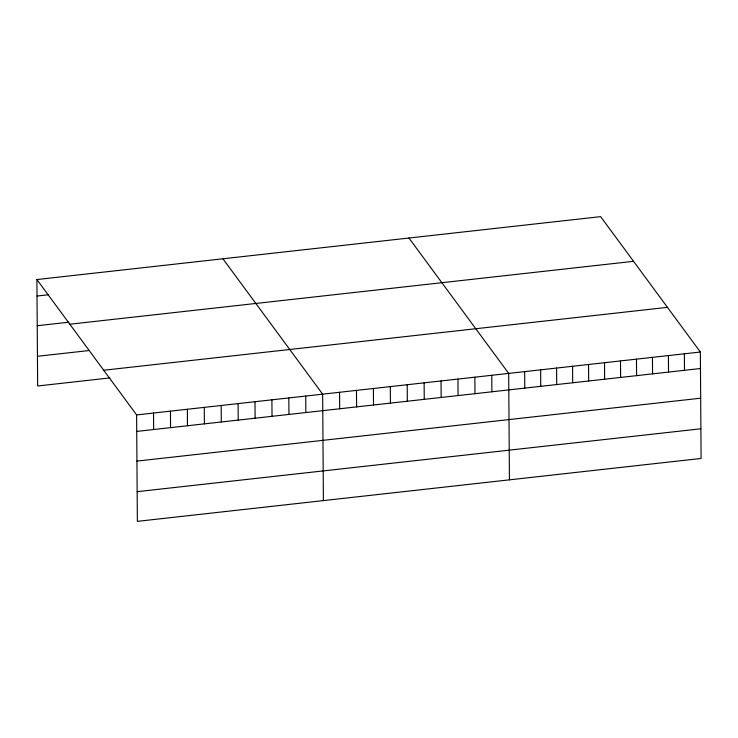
<?xml version="1.0" encoding="UTF-8"?>
<svg xmlns="http://www.w3.org/2000/svg" width="738" height="738" viewBox="0 0 738 738"><rect width="100%" height="100%" fill="white"/><g stroke="black" fill="none" stroke-linecap="round" stroke-linejoin="round"><path stroke-width="1.11" d="M36.9 279.545L600.64 216.64L700.353 352.017L701.1 458.455L137.36 521.36L136.622 414.922L36.9 279.545L37.647 385.983L109.805 377.93M37.011 296.039L48.293 294.785M37.223 325.726L68.791 322.202M69.806 324.222L633.545 261.317M37.435 356.297L88.173 350.642M103.717 370.245L667.447 307.349M136.622 414.922L700.353 352.017M136.733 431.416L700.473 368.52M136.945 461.102L700.676 398.197M137.157 491.674L700.897 428.778M408.963 238.033L508.685 373.41L509.432 479.838M222.931 258.789L322.654 394.166L323.401 500.595M684.384 353.806L684.495 370.301M668.416 355.587L668.527 372.081M652.438 357.367L652.558 373.862M636.47 359.148L636.58 375.642M620.492 360.928L620.612 377.432M604.523 362.718L604.634 379.212M588.546 364.498L588.666 380.993M572.577 366.279L572.688 382.773M556.6 368.059L556.72 384.553M540.631 369.839L540.751 386.343M524.663 371.629L524.773 388.123M491.776 375.291L491.886 391.795M474.866 377.183L474.977 393.677M457.947 379.074L458.067 395.568M441.038 380.956L441.149 397.45M424.129 382.847L424.239 399.341M407.21 384.729L407.33 401.223M390.301 386.62L390.42 403.114M373.391 388.502L373.502 405.005M356.482 390.393L356.592 406.887M339.563 392.275L339.683 408.778M305.744 396.057L305.855 412.551M288.826 397.939L288.945 414.433M271.916 399.83L272.036 416.324M255.007 401.712L255.117 418.206M238.097 403.603L238.208 420.097M221.179 405.485L221.299 421.988M204.269 407.376L204.38 423.87M187.36 409.267L187.47 425.761M170.441 411.149L170.561 427.643M153.532 413.04L153.652 429.534"/></g></svg>
